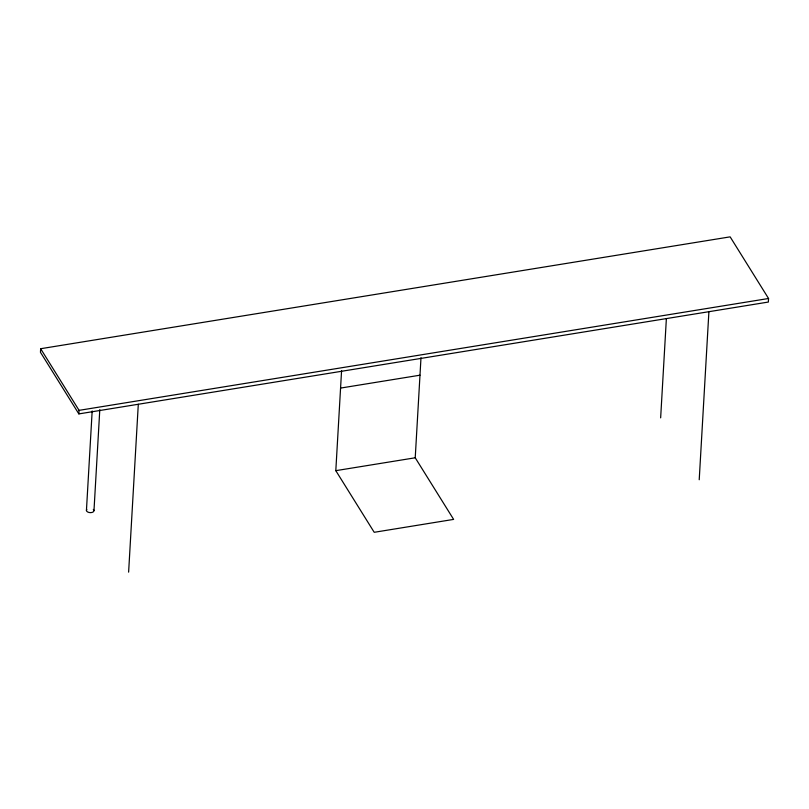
<?xml version="1.0" encoding="UTF-8"?>
<svg xmlns="http://www.w3.org/2000/svg" width="809" height="809" viewBox="0 0 809 809"><rect width="100%" height="100%" fill="white"/><g stroke="black" fill="none" stroke-linecap="round" stroke-linejoin="round"><path stroke-width="1.21" d="M40.652 348.719L40.45 352.269L78.857 413.905L768.348 302.05L768.55 298.491L730.143 236.855L40.652 348.719L79.07 410.355L78.857 413.905M86.432 510.54L92.175 410.942M93.986 510.479L99.8 409.617M128.621 572.145L138.299 404.267M420.993 357.679L415.229 457.783L453.627 519.398L374.213 532.302L335.806 470.666L341.58 370.562M660.65 417.859L666.363 318.786M699.219 479.747L708.906 311.687M79.07 410.355L768.55 298.491M340.569 388.077L419.982 375.194M335.806 470.666L415.229 457.783M93.318 509.417A3.792 2.124 3.3 0 1 90.527 512.643A3.792 2.124 3.3 0 1 86.785 509.468"/></g></svg>
